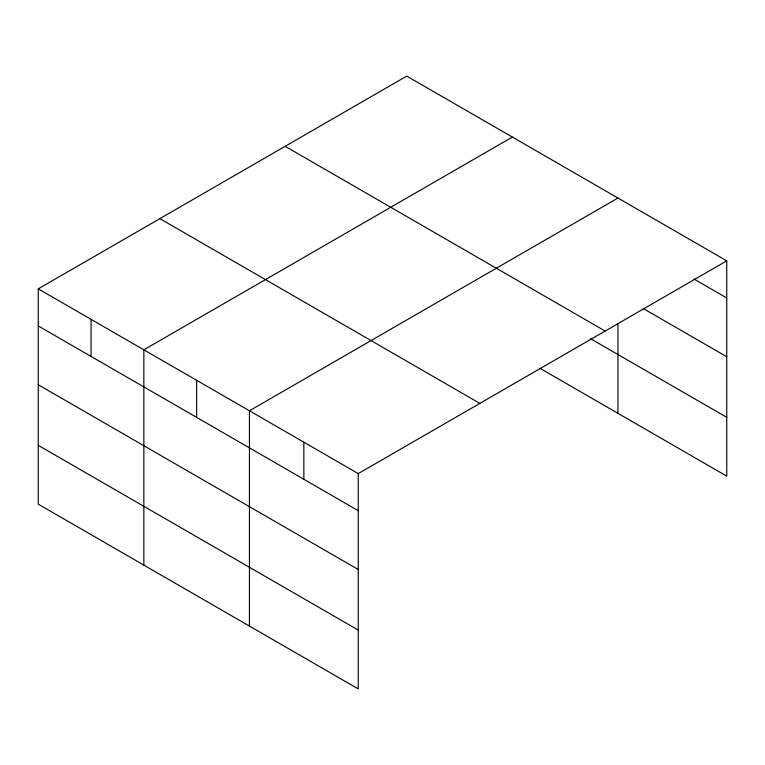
<?xml version="1.0" encoding="UTF-8"?>
<svg xmlns="http://www.w3.org/2000/svg" width="765" height="765" viewBox="0 0 765 765"><rect width="100%" height="100%" fill="white"/><g stroke="black" fill="none" stroke-linecap="round" stroke-linejoin="round"><path stroke-width="1.15" d="M38.25 288.854L358.25 473.602L358.25 688.902L38.25 504.154L38.25 288.854L406.751 76.098L726.75 260.846L726.75 476.146L539.765 368.195M512.349 137.069L143.849 349.815L143.849 565.115M617.948 198.03L249.447 410.786L249.447 626.086M358.25 473.602L726.75 260.846M693.903 278.976L726.75 297.939M643.614 308.754L726.75 356.748M285.144 146.306L605.144 331.054M590.532 338.694L726.75 417.336M159.856 218.647L479.856 403.394M38.25 325.947L358.25 510.695M38.25 384.757L358.25 569.504M38.25 445.345L358.25 630.092M617.948 323.633L617.948 413.33M303.848 442.199L303.848 479.292M196.653 380.301L196.653 417.394M91.054 319.34L91.054 356.433"/></g></svg>
